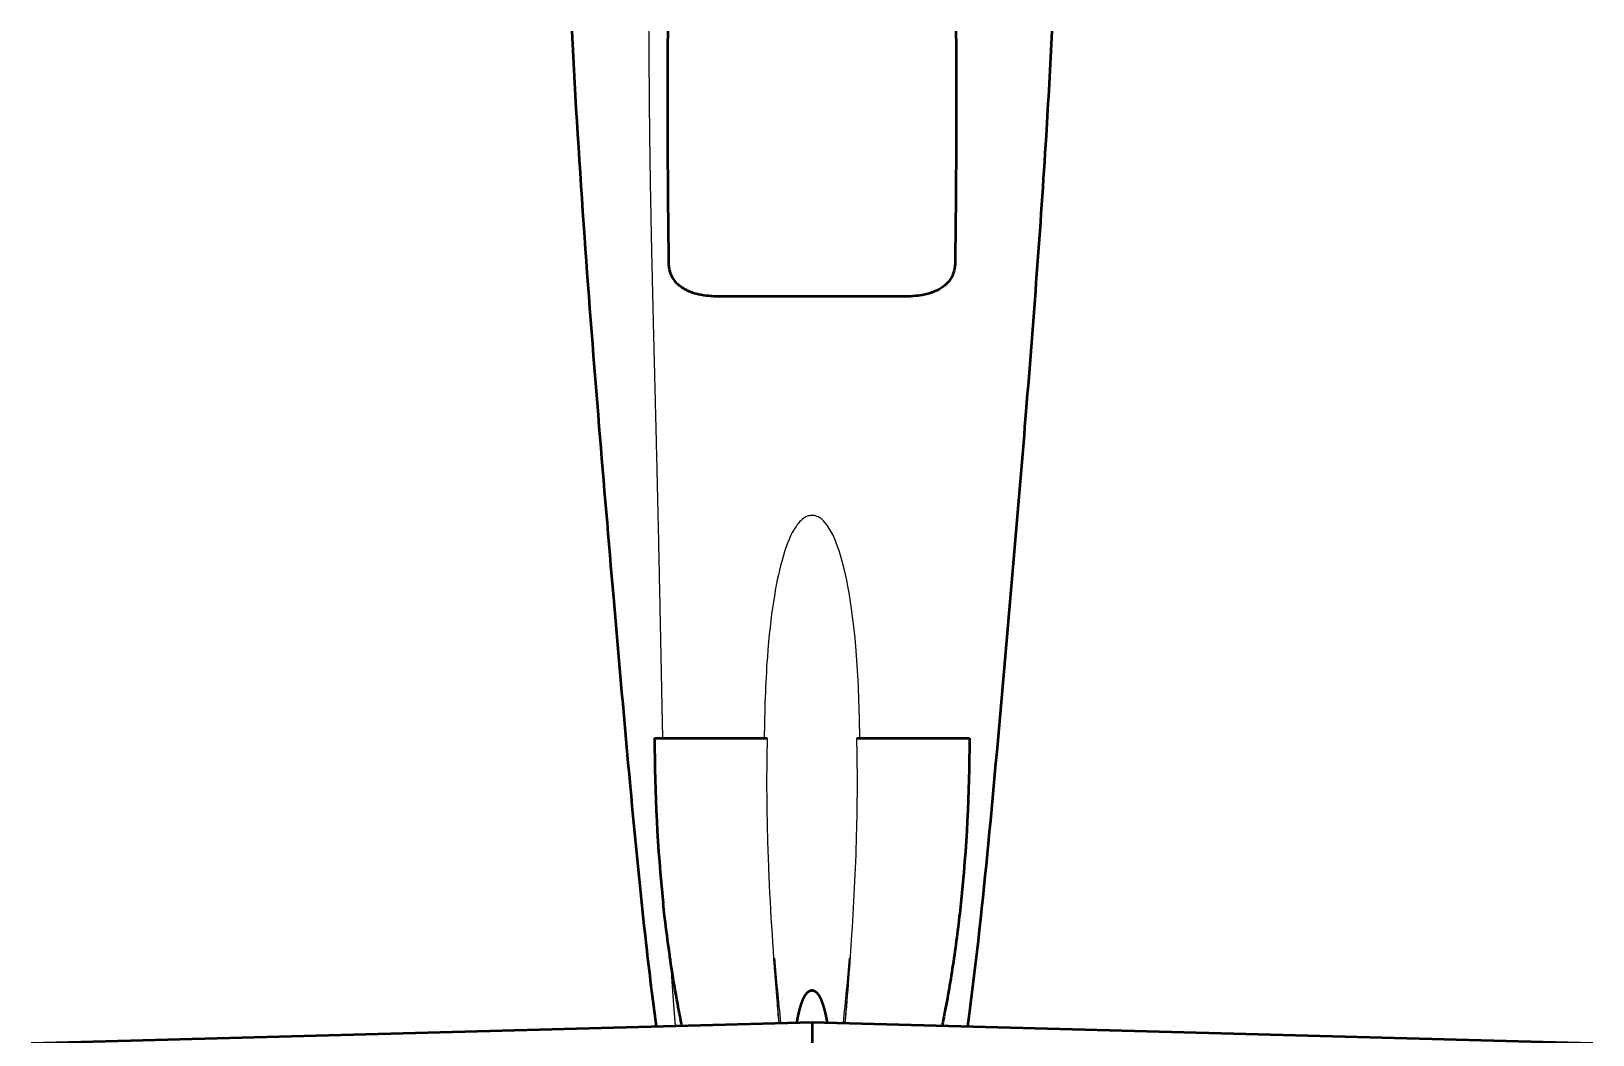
# Model space of a CAD drawing. Header units: inches. Extents: x 0.6 to 59.7, y 1.8 to 21.1.
# Drawn here: x 13.76 to 20.26, y 4.46 to 8.65 of the extents above; entities that cross this region are included whole.
import ezdxf

# ---------------------------------------------------------------- set-up
doc = ezdxf.new("R2010")
doc.units = ezdxf.units.IN
doc.header["$LTSCALE"] = 0.75
doc.header["$MEASUREMENT"] = 0
doc.layers.add('Visible', color=7, linetype='Continuous', lineweight=50)
doc.layers.add('Visible Narrow', color=7, linetype='Continuous', lineweight=25)

msp = doc.modelspace()

# ---------------------------------------------------------------- linework, layer by layer
at = {"layer": 'Visible', "extrusion": (-1e-16, 1, 0)}
for p, q in [((13.7561, 4.4274, 3.8626), (17.01, 4.5146, 3.8626)), ((17.01, 4.5146, 3.8626), (20.2638, 4.4274, 3.8626))]:
    msp.add_line(p, q, dxfattribs=at)
for centre, start, end in [((-17.0035, 0.2129, 5.6992), 0, 73.91805), ((-17.0164, 0.2129, 5.6992), 106.08195, 180)]:
    msp.add_arc(centre, 0.6497, start, end, dxfattribs=at)
at = {"layer": 'Visible'}
for points, degree, knots in [([(16.3622, 4.4972, -0.0819), (16.3467, 4.6095, -0.1026), (16.3329, 4.7221, -0.1233), (16.2951, 5.0554, -0.1838), (16.2738, 5.2767, -0.2228), (16.2293, 5.7601, -0.2977), (16.2064, 6.0228, -0.3313), (16.1632, 6.5233, -0.3808), (16.1431, 6.761, -0.3984), (16.1021, 7.262, -0.4275), (16.0815, 7.5254, -0.4383), (16.0425, 8.075, -0.4567), (16.0246, 8.3614, -0.4642), (16.01, 8.6479, -0.4707)], 3, [21.153031, 21.153031, 21.153031, 21.153031, 29.058446, 29.058446, 44.52878, 44.52878, 62.745225, 62.745225, 79.145163, 79.145163, 97.27485, 97.27485, 116.955981, 116.955981, 116.955981, 116.955981]), ([(18.01, 8.6479, -0.4707), (18.0025, 8.5023, -0.4674), (17.9943, 8.3568, -0.4638), (17.9615, 7.8278, -0.4493), (17.9325, 7.4447, -0.437), (17.8734, 6.7158, -0.3967), (17.8437, 6.3698, -0.3696), (17.7912, 5.7695, -0.2991), (17.7687, 5.5144, -0.2613), (17.7207, 5.0191, -0.1781), (17.6955, 4.7785, -0.1336), (17.6615, 4.5249, -0.087), (17.6596, 4.5111, -0.0845), (17.6577, 4.4972, -0.0819)], 3, [0, 0, 0, 0, 10.000169, 10.000169, 36.356886, 36.356886, 60.225144, 60.225144, 77.964805, 77.964805, 94.824751, 94.824751, 95.80055, 95.80055, 95.80055, 95.80055]), ([(16.6325, 7.5412, 0.4626), (16.6106, 7.5412, 0.4531), (16.5901, 7.5422, 0.4431), (16.5378, 7.5485, 0.4156), (16.5112, 7.556, 0.3991), (16.4739, 7.5739, 0.3742), (16.4595, 7.5836, 0.3639), (16.4386, 7.6049, 0.3484), (16.4311, 7.6152, 0.3425), (16.4201, 7.6377, 0.3339), (16.4164, 7.6495, 0.331), (16.4143, 7.6661, 0.3295), (16.414, 7.6704, 0.3293), (16.4139, 7.6746, 0.3293)], 3, [-22.267519, -22.267519, -22.267519, -22.267519, -21.400667, -21.400667, -19.925094, -19.925094, -18.878948, -18.878948, -18.127816, -18.127816, -17.428348, -17.428348, -17.188892, -17.188892, -17.188892, -17.188892]), ([(16.6325, 7.5412, 0.4626), (16.6106, 7.5412, 0.4531), (16.5901, 7.5422, 0.4431), (16.5378, 7.5485, 0.4156), (16.5112, 7.556, 0.3991), (16.4739, 7.5739, 0.3742), (16.4595, 7.5836, 0.3639), (16.4386, 7.6049, 0.3484), (16.4311, 7.6152, 0.3425), (16.4201, 7.6377, 0.3339), (16.4164, 7.6495, 0.331), (16.4143, 7.6661, 0.3295), (16.414, 7.6704, 0.3293), (16.4139, 7.6746, 0.3293)], 3, [-22.267519, -22.267519, -22.267519, -22.267519, -21.400667, -21.400667, -19.925094, -19.925094, -18.878948, -18.878948, -18.127816, -18.127816, -17.428348, -17.428348, -17.188892, -17.188892, -17.188892, -17.188892]), ([(17.606, 7.6746, 0.3293), (17.606, 7.6719, 0.3293), (17.6058, 7.6692, 0.3293), (17.6046, 7.6547, 0.3302), (17.6017, 7.6435, 0.3325), (17.5974, 7.6332, 0.3358), (17.5951, 7.6277, 0.3376), (17.5924, 7.6225, 0.3397), (17.581, 7.6037, 0.3486), (17.5693, 7.5911, 0.3575), (17.5327, 7.5651, 0.3835), (17.5048, 7.5539, 0.4022), (17.4447, 7.5432, 0.4358), (17.4175, 7.5412, 0.4495), (17.3874, 7.5412, 0.4626)], 3, [-0.982501, -0.982501, -0.982501, -0.982501, -0.80284, -0.80284, 0, 0, 0, 0.424325, 0.424325, 1.627253, 1.627253, 3.329986, 3.329986, 4.508682, 4.508682, 4.508682, 4.508682]), ([(17.606, 7.6746, 0.3293), (17.606, 7.6719, 0.3293), (17.6058, 7.6692, 0.3293), (17.6046, 7.6547, 0.3302), (17.6017, 7.6435, 0.3325), (17.5974, 7.6332, 0.3358), (17.5951, 7.6277, 0.3376), (17.5924, 7.6225, 0.3397), (17.581, 7.6037, 0.3486), (17.5693, 7.5911, 0.3575), (17.5327, 7.5651, 0.3835), (17.5048, 7.5539, 0.4022), (17.4447, 7.5432, 0.4358), (17.4175, 7.5412, 0.4495), (17.3874, 7.5412, 0.4626)], 3, [-0.982501, -0.982501, -0.982501, -0.982501, -0.80284, -0.80284, 0, 0, 0, 0.424325, 0.424325, 1.627253, 1.627253, 3.329986, 3.329986, 4.508682, 4.508682, 4.508682, 4.508682]), ([(16.4206, 4.7687, 0.2626), (16.4193, 4.7772, 0.2614), (16.4181, 4.7858, 0.2603), (16.4064, 4.8667, 0.2495), (16.3974, 4.9385, 0.2407), (16.3896, 5.0115, 0.2332)], 3, [-5.66683, -5.66683, -5.66683, -5.66683, -5.063049, -5.063049, -0.000001, -0.000001, -0.000001, -0.000001]), ([(17.6303, 5.0115, 0.2332), (17.6221, 4.9343, 0.2411), (17.6125, 4.8585, 0.2506), (17.5896, 4.7023, 0.2715), (17.578, 4.6336, 0.2818), (17.5603, 4.5403, 0.2971), (17.5563, 4.5201, 0.3005), (17.5523, 4.5, 0.304)], 3, [-33.215446, -33.215446, -33.215446, -33.215446, -29.565549, -29.565549, -25.756599, -25.756599, -24.699185, -24.699185, -24.699185, -24.699185]), ([(16.4677, 4.5, 0.3039), (16.4657, 4.5097, 0.3023), (16.4638, 4.5195, 0.3006), (16.4619, 4.5292, 0.299), (16.4567, 4.5556, 0.2946), (16.4517, 4.5822, 0.2902), (16.447, 4.6084, 0.2861), (16.4374, 4.6613, 0.2777), (16.4288, 4.7135, 0.27), (16.4206, 4.7687, 0.2626)], 3, [-12.270993, -12.270993, -12.270993, -12.270993, -11.550691, -11.550691, -11.550691, -9.603361, -9.603361, -9.603361, -5.66683, -5.66683, -5.66683, -5.66683]), ([(16.9472, 4.5129, 3.8626), (16.9474, 4.5136, 3.8626), (16.9476, 4.5152, 3.8626), (16.948, 4.5175, 3.8626), (16.9485, 4.5205, 3.8626), (16.9492, 4.5243, 3.8626), (16.9499, 4.5281, 3.8626), (16.9506, 4.5318, 3.8626), (16.9514, 4.5355, 3.8626), (16.9521, 4.5392, 3.8626), (16.9529, 4.5428, 3.8626), (16.9536, 4.5465, 3.8626), (16.9544, 4.5501, 3.8626), (16.9553, 4.5536, 3.8626), (16.9561, 4.5571, 3.8626), (16.9569, 4.5606, 3.8626), (16.9578, 4.5641, 3.8626), (16.9587, 4.5675, 3.8626), (16.9596, 4.5709, 3.8626), (16.9605, 4.5742, 3.8626), (16.9615, 4.5775, 3.8626), (16.9624, 4.5808, 3.8626), (16.9634, 4.584, 3.8626), (16.9644, 4.5872, 3.8626), (16.9654, 4.5903, 3.8626), (16.9665, 4.5934, 3.8626), (16.9676, 4.5964, 3.8626), (16.9687, 4.5994, 3.8626), (16.9698, 4.6023, 3.8626), (16.971, 4.6052, 3.8626), (16.9722, 4.6081, 3.8626), (16.9734, 4.6108, 3.8626), (16.9746, 4.6135, 3.8626), (16.9759, 4.6162, 3.8626), (16.9772, 4.6188, 3.8626), (16.9785, 4.6213, 3.8626), (16.9799, 4.6237, 3.8626), (16.9813, 4.6261, 3.8626), (16.9827, 4.6284, 3.8626), (16.9842, 4.6306, 3.8626), (16.9858, 4.6327, 3.8626), (16.9873, 4.6347, 3.8626), (16.9889, 4.6366, 3.8626), (16.9906, 4.6384, 3.8626), (16.9923, 4.6401, 3.8626), (16.9941, 4.6416, 3.8626), (16.9959, 4.643, 3.8626), (16.9978, 4.6443, 3.8626), (16.9997, 4.6454, 3.8626), (17.0017, 4.6463, 3.8626), (17.0037, 4.647, 3.8626), (17.0058, 4.6475, 3.8626), (17.0079, 4.6478, 3.8626), (17.01, 4.6479, 3.8626), (17.0121, 4.6478, 3.8626), (17.0142, 4.6475, 3.8626), (17.0162, 4.647, 3.8626), (17.0182, 4.6463, 3.8626), (17.0202, 4.6454, 3.8626), (17.0221, 4.6443, 3.8626), (17.024, 4.643, 3.8626), (17.0258, 4.6416, 3.8626), (17.0276, 4.6401, 3.8626), (17.0293, 4.6384, 3.8626), (17.031, 4.6366, 3.8626), (17.0326, 4.6347, 3.8626), (17.0342, 4.6327, 3.8626), (17.0357, 4.6306, 3.8626), (17.0372, 4.6284, 3.8626), (17.0386, 4.6261, 3.8626), (17.04, 4.6237, 3.8626), (17.0414, 4.6213, 3.8626), (17.0428, 4.6188, 3.8626), (17.0441, 4.6162, 3.8626), (17.0453, 4.6135, 3.8626), (17.0466, 4.6108, 3.8626), (17.0478, 4.6081, 3.8626), (17.049, 4.6052, 3.8626), (17.0501, 4.6023, 3.8626), (17.0512, 4.5994, 3.8626), (17.0523, 4.5964, 3.8626), (17.0534, 4.5934, 3.8626), (17.0545, 4.5903, 3.8626), (17.0555, 4.5872, 3.8626), (17.0565, 4.584, 3.8626), (17.0575, 4.5808, 3.8626), (17.0585, 4.5775, 3.8626), (17.0594, 4.5742, 3.8626), (17.0603, 4.5709, 3.8626), (17.0612, 4.5675, 3.8626), (17.0621, 4.5641, 3.8626), (17.063, 4.5606, 3.8626), (17.0638, 4.5571, 3.8626), (17.0647, 4.5536, 3.8626), (17.0655, 4.5501, 3.8626), (17.0663, 4.5465, 3.8626), (17.0671, 4.5428, 3.8626), (17.0678, 4.5392, 3.8626), (17.0686, 4.5355, 3.8626), (17.0693, 4.5318, 3.8626), (17.07, 4.5281, 3.8626), (17.0707, 4.5243, 3.8626), (17.0714, 4.5205, 3.8626), (17.0719, 4.5175, 3.8626), (17.0723, 4.5152, 3.8626), (17.0726, 4.5136, 3.8626), (17.0727, 4.5129, 3.8626)], 5, [0.4215718, 0.4215718, 0.4215718, 0.4215718, 0.4215718, 0.4215718, 0.4230769, 0.4246154, 0.4261538, 0.4276923, 0.4292308, 0.4307692, 0.4323077, 0.4338462, 0.4353846, 0.4369231, 0.4384615, 0.44, 0.4415385, 0.4430769, 0.4446154, 0.4461538, 0.4476923, 0.4492308, 0.4507692, 0.4523077, 0.4538462, 0.4553846, 0.4569231, 0.4584615, 0.46, 0.4615385, 0.4630769, 0.4646154, 0.4661538, 0.4676923, 0.4692308, 0.4707692, 0.4723077, 0.4738462, 0.4753846, 0.4769231, 0.4784615, 0.48, 0.4815385, 0.4830769, 0.4846154, 0.4861538, 0.4876923, 0.4892308, 0.4907692, 0.4923077, 0.4938462, 0.4953846, 0.4969231, 0.4984615, 0.5, 0.5015385, 0.5030769, 0.5046154, 0.5061538, 0.5076923, 0.5092308, 0.5107692, 0.5123077, 0.5138462, 0.5153846, 0.5169231, 0.5184615, 0.52, 0.5215385, 0.5230769, 0.5246154, 0.5261538, 0.5276923, 0.5292308, 0.5307692, 0.5323077, 0.5338462, 0.5353846, 0.5369231, 0.5384615, 0.54, 0.5415385, 0.5430769, 0.5446154, 0.5461538, 0.5476923, 0.5492308, 0.5507692, 0.5523077, 0.5538462, 0.5553846, 0.5569231, 0.5584615, 0.56, 0.5615385, 0.5630769, 0.5646154, 0.5661538, 0.5676923, 0.5692308, 0.5707692, 0.5723077, 0.5738462, 0.5753846, 0.5769231, 0.5784282, 0.5784282, 0.5784282, 0.5784282, 0.5784282, 0.5784282])]:
    msp.add_open_spline(points, degree=degree, knots=knots, dxfattribs=at)
for points in [[(16.4139, 7.6746, 0.3293), (16.4093, 8.0077, 0.3293), (16.4071, 8.3151, 0.3293), (16.41, 8.6479, 0.3293)], [(16.4139, 7.6746, 0.3293), (16.4093, 8.0077, 0.3293), (16.4071, 8.3151, 0.3293), (16.41, 8.6479, 0.3293)], [(17.61, 8.6479, 0.3293), (17.6128, 8.3151, 0.3293), (17.6106, 8.0077, 0.3293), (17.606, 7.6746, 0.3293)], [(17.61, 8.6479, 0.3293), (17.6128, 8.3151, 0.3293), (17.6106, 8.0077, 0.3293), (17.606, 7.6746, 0.3293)]]:
    msp.add_open_spline(points, degree=3, dxfattribs=at)
at = {"layer": 'Visible', "extrusion": (0, 1, -6.662e-13)}
msp.add_open_spline([(17.3874, 7.5412, 0.4626), (17.3253, 7.5412, 0.4896), (17.2602, 7.5412, 0.5098), (17.1233, 7.5412, 0.5367), (17.0516, 7.5412, 0.5426), (16.8602, 7.5412, 0.5365), (16.742, 7.5412, 0.5102), (16.6325, 7.5412, 0.4626)], degree=3, knots=[-17.86377, -17.86377, -17.86377, -17.86377, -13.222026, -13.222026, -8.317161, -8.317161, -0.124512, -0.124512, -0.124512, -0.124512], dxfattribs=at)
msp.add_open_spline([(17.3874, 7.5412, 0.4626), (17.3253, 7.5412, 0.4896), (17.2602, 7.5412, 0.5098), (17.1233, 7.5412, 0.5367), (17.0516, 7.5412, 0.5426), (16.8602, 7.5412, 0.5365), (16.742, 7.5412, 0.5102), (16.6325, 7.5412, 0.4626)], degree=3, knots=[-17.86377, -17.86377, -17.86377, -17.86377, -13.222026, -13.222026, -8.317161, -8.317161, -0.124512, -0.124512, -0.124512, -0.124512], dxfattribs=at)
at = {"layer": 'Visible', "extrusion": (-0.492579, 0, 0.870268)}
msp.add_open_spline([(16.3538, 5.6992, 0.2129), (16.3538, 5.4699, 0.2129), (16.3657, 5.2407, 0.2197), (16.3896, 5.0115, 0.2332)], degree=3, dxfattribs=at)
at = {"layer": 'Visible', "extrusion": (-0.492579, 0, -0.870268)}
msp.add_open_spline([(17.6661, 5.6992, 0.2129), (17.6661, 5.4699, 0.2129), (17.6542, 5.2407, 0.2197), (17.6303, 5.0115, 0.2332)], degree=3, dxfattribs=at)
at = {"layer": 'Visible', "extrusion": (1, 0, 0)}
msp.add_open_spline([(17.01, 4.5146, 3.8626), (17.01, 4.5146, 3.8631), (17.01, 4.5145, 3.8643), (17.01, 4.5144, 3.866), (17.01, 4.5141, 3.8682), (17.01, 4.5134, 3.871), (17.01, 4.5124, 3.8737), (17.01, 4.5112, 3.8763), (17.01, 4.5097, 3.8789), (17.01, 4.508, 3.8814), (17.01, 4.5062, 3.8838), (17.01, 4.5041, 3.8862), (17.01, 4.5018, 3.8885), (17.01, 4.4994, 3.8907), (17.01, 4.4969, 3.8929), (17.01, 4.4942, 3.895), (17.01, 4.4914, 3.897), (17.01, 4.4884, 3.899), (17.01, 4.4854, 3.901), (17.01, 4.4822, 3.9029), (17.01, 4.4789, 3.9047), (17.01, 4.4755, 3.9065), (17.01, 4.4721, 3.9082), (17.01, 4.4685, 3.9099), (17.01, 4.4649, 3.9116), (17.01, 4.4612, 3.9132), (17.01, 4.4574, 3.9148), (17.01, 4.4536, 3.9163), (17.01, 4.4496, 3.9178), (17.01, 4.4456, 3.9193), (17.01, 4.4416, 3.9208), (17.01, 4.4374, 3.9222), (17.01, 4.4332, 3.9235), (17.01, 4.429, 3.9249), (17.01, 4.4247, 3.9262), (17.01, 4.4203, 3.9275), (17.01, 4.4159, 3.9288), (17.01, 4.4114, 3.93), (17.01, 4.4069, 3.9312), (17.01, 4.4023, 3.9324), (17.01, 4.3977, 3.9336), (17.01, 4.393, 3.9347), (17.01, 4.3883, 3.9358), (17.01, 4.3836, 3.9369), (17.01, 4.3788, 3.938), (17.01, 4.3739, 3.939), (17.01, 4.369, 3.94), (17.01, 4.3641, 3.941), (17.01, 4.3591, 3.942), (17.01, 4.3541, 3.9429), (17.01, 4.3491, 3.9439), (17.01, 4.344, 3.9448), (17.01, 4.3389, 3.9457), (17.01, 4.3337, 3.9465), (17.01, 4.3285, 3.9474), (17.01, 4.3233, 3.9482), (17.01, 4.3181, 3.949), (17.01, 4.3128, 3.9498), (17.01, 4.3074, 3.9506), (17.01, 4.3021, 3.9514), (17.01, 4.2967, 3.9521), (17.01, 4.2913, 3.9528), (17.01, 4.2858, 3.9535), (17.01, 4.2804, 3.9542), (17.01, 4.2749, 3.9549), (17.01, 4.2693, 3.9555), (17.01, 4.2638, 3.9561), (17.01, 4.2582, 3.9568), (17.01, 4.2526, 3.9574), (17.01, 4.2469, 3.9579), (17.01, 4.2413, 3.9585), (17.01, 4.2356, 3.9591), (17.01, 4.2299, 3.9596), (17.01, 4.2241, 3.9601), (17.01, 4.2184, 3.9606), (17.01, 4.2126, 3.9611), (17.01, 4.2068, 3.9616), (17.01, 4.201, 3.962), (17.01, 4.1951, 3.9625), (17.01, 4.1892, 3.9629), (17.01, 4.1833, 3.9633), (17.01, 4.1774, 3.9637), (17.01, 4.1715, 3.9641), (17.01, 4.1655, 3.9645), (17.01, 4.1595, 3.9648), (17.01, 4.1536, 3.9652), (17.01, 4.1475, 3.9655), (17.01, 4.1415, 3.9658), (17.01, 4.1355, 3.9661), (17.01, 4.1294, 3.9664), (17.01, 4.1233, 3.9667), (17.01, 4.1172, 3.967), (17.01, 4.1111, 3.9672), (17.01, 4.1049, 3.9674), (17.01, 4.0988, 3.9677), (17.01, 4.0926, 3.9679), (17.01, 4.0864, 3.9681), (17.01, 4.0802, 3.9683), (17.01, 4.074, 3.9684), (17.01, 4.0678, 3.9686), (17.01, 4.0615, 3.9687), (17.01, 4.0552, 3.9689), (17.01, 4.049, 3.969), (17.01, 4.0427, 3.9691), (17.01, 4.0364, 3.9692), (17.01, 4.0301, 3.9693), (17.01, 4.0237, 3.9694), (17.01, 4.0174, 3.9695), (17.01, 4.011, 3.9695), (17.01, 4.0047, 3.9696), (17.01, 3.9983, 3.9696), (17.01, 3.9919, 3.9696), (17.01, 3.9855, 3.9697), (17.01, 3.9791, 3.9697), (17.01, 3.9726, 3.9697), (17.01, 3.9662, 3.9696), (17.01, 3.9598, 3.9696), (17.01, 3.9533, 3.9696), (17.01, 3.9468, 3.9695), (17.01, 3.9404, 3.9695), (17.01, 3.9339, 3.9694), (17.01, 3.9274, 3.9693), (17.01, 3.9209, 3.9692), (17.01, 3.9144, 3.9691), (17.01, 3.9078, 3.969), (17.01, 3.9013, 3.9689), (17.01, 3.8948, 3.9688), (17.01, 3.8882, 3.9687), (17.01, 3.8817, 3.9685), (17.01, 3.8751, 3.9684), (17.01, 3.8685, 3.9682), (17.01, 3.8619, 3.9681), (17.01, 3.8554, 3.9679), (17.01, 3.8488, 3.9677), (17.01, 3.8422, 3.9675), (17.01, 3.8356, 3.9673), (17.01, 3.829, 3.9671), (17.01, 3.8223, 3.9669), (17.01, 3.8157, 3.9666), (17.01, 3.8091, 3.9664), (17.01, 3.8025, 3.9662), (17.01, 3.7958, 3.9659), (17.01, 3.7892, 3.9657), (17.01, 3.7825, 3.9654), (17.01, 3.7759, 3.9651), (17.01, 3.7692, 3.9648), (17.01, 3.7626, 3.9646), (17.01, 3.7559, 3.9643), (17.01, 3.7492, 3.964), (17.01, 3.7426, 3.9637), (17.01, 3.7359, 3.9633), (17.01, 3.7292, 3.963), (17.01, 3.7225, 3.9627), (17.01, 3.7159, 3.9624), (17.01, 3.7092, 3.962), (17.01, 3.7025, 3.9617), (17.01, 3.6958, 3.9613), (17.01, 3.6891, 3.9609), (17.01, 3.6824, 3.9606), (17.01, 3.6757, 3.9602), (17.01, 3.669, 3.9598), (17.01, 3.6623, 3.9594), (17.01, 3.6556, 3.959), (17.01, 3.6489, 3.9587), (17.01, 3.6422, 3.9582), (17.01, 3.6355, 3.9578), (17.01, 3.6288, 3.9574), (17.01, 3.6221, 3.957), (17.01, 3.6154, 3.9566), (17.01, 3.6087, 3.9561), (17.01, 3.602, 3.9557), (17.01, 3.5953, 3.9553), (17.01, 3.5886, 3.9548), (17.01, 3.5819, 3.9544), (17.01, 3.5752, 3.9539), (17.01, 3.5686, 3.9534), (17.01, 3.5619, 3.953), (17.01, 3.5552, 3.9525), (17.01, 3.5485, 3.952), (17.01, 3.5418, 3.9516), (17.01, 3.5351, 3.9511), (17.01, 3.5284, 3.9506), (17.01, 3.5218, 3.9501), (17.01, 3.5151, 3.9496), (17.01, 3.5084, 3.9491), (17.01, 3.5018, 3.9486), (17.01, 3.4951, 3.9481), (17.01, 3.4884, 3.9475), (17.01, 3.4818, 3.947), (17.01, 3.4751, 3.9465), (17.01, 3.4685, 3.946), (17.01, 3.4618, 3.9454), (17.01, 3.4552, 3.9449), (17.01, 3.4486, 3.9444), (17.01, 3.4419, 3.9438), (17.01, 3.4353, 3.9433), (17.01, 3.4287, 3.9427), (17.01, 3.4221, 3.9422), (17.01, 3.4155, 3.9416), (17.01, 3.4089, 3.941), (17.01, 3.4023, 3.9405), (17.01, 3.3957, 3.9399), (17.01, 3.3891, 3.9393), (17.01, 3.3825, 3.9388), (17.01, 3.376, 3.9382), (17.01, 3.3694, 3.9376), (17.01, 3.3629, 3.937), (17.01, 3.3563, 3.9364), (17.01, 3.3498, 3.9358), (17.01, 3.3433, 3.9352), (17.01, 3.3368, 3.9347), (17.01, 3.3302, 3.9341), (17.01, 3.3237, 3.9335), (17.01, 3.3173, 3.9329), (17.01, 3.3108, 3.9322), (17.01, 3.3043, 3.9316), (17.01, 3.2978, 3.931), (17.01, 3.2914, 3.9304), (17.01, 3.286, 3.9299), (17.01, 3.2819, 3.9295), (17.01, 3.2791, 3.9292), (17.01, 3.2776, 3.9291), (17.01, 3.2774, 3.9291)], degree=5, knots=[-0.5, -0.5, -0.5, -0.5, -0.5, -0.5, -0.4984615, -0.4969231, -0.4953846, -0.4938462, -0.4923077, -0.4907692, -0.4892308, -0.4876923, -0.4861538, -0.4846154, -0.4830769, -0.4815385, -0.48, -0.4784615, -0.4769231, -0.4753846, -0.4738462, -0.4723077, -0.4707692, -0.4692308, -0.4676923, -0.4661538, -0.4646154, -0.4630769, -0.4615385, -0.46, -0.4584615, -0.4569231, -0.4553846, -0.4538462, -0.4523077, -0.4507692, -0.4492308, -0.4476923, -0.4461538, -0.4446154, -0.4430769, -0.4415385, -0.44, -0.4384615, -0.4369231, -0.4353846, -0.4338462, -0.4323077, -0.4307692, -0.4292308, -0.4276923, -0.4261538, -0.4246154, -0.4230769, -0.4215385, -0.42, -0.4184615, -0.4169231, -0.4153846, -0.4138462, -0.4123077, -0.4107692, -0.4092308, -0.4076923, -0.4061538, -0.4046154, -0.4030769, -0.4015385, -0.4, -0.3984615, -0.3969231, -0.3953846, -0.3938462, -0.3923077, -0.3907692, -0.3892308, -0.3876923, -0.3861538, -0.3846154, -0.3830769, -0.3815385, -0.38, -0.3784615, -0.3769231, -0.3753846, -0.3738462, -0.3723077, -0.3707692, -0.3692308, -0.3676923, -0.3661538, -0.3646154, -0.3630769, -0.3615385, -0.36, -0.3584615, -0.3569231, -0.3553846, -0.3538462, -0.3523077, -0.3507692, -0.3492308, -0.3476923, -0.3461538, -0.3446154, -0.3430769, -0.3415385, -0.34, -0.3384615, -0.3369231, -0.3353846, -0.3338462, -0.3323077, -0.3307692, -0.3292308, -0.3276923, -0.3261538, -0.3246154, -0.3230769, -0.3215385, -0.32, -0.3184615, -0.3169231, -0.3153846, -0.3138462, -0.3123077, -0.3107692, -0.3092308, -0.3076923, -0.3061538, -0.3046154, -0.3030769, -0.3015385, -0.3, -0.2984615, -0.2969231, -0.2953846, -0.2938462, -0.2923077, -0.2907692, -0.2892308, -0.2876923, -0.2861538, -0.2846154, -0.2830769, -0.2815385, -0.28, -0.2784615, -0.2769231, -0.2753846, -0.2738462, -0.2723077, -0.2707692, -0.2692308, -0.2676923, -0.2661538, -0.2646154, -0.2630769, -0.2615385, -0.26, -0.2584615, -0.2569231, -0.2553846, -0.2538462, -0.2523077, -0.2507692, -0.2492308, -0.2476923, -0.2461538, -0.2446154, -0.2430769, -0.2415385, -0.24, -0.2384615, -0.2369231, -0.2353846, -0.2338462, -0.2323077, -0.2307692, -0.2292308, -0.2276923, -0.2261538, -0.2246154, -0.2230769, -0.2215385, -0.22, -0.2184615, -0.2169231, -0.2153846, -0.2138462, -0.2123077, -0.2107692, -0.2092308, -0.2076923, -0.2061538, -0.2046154, -0.2030769, -0.2015385, -0.2, -0.1984615, -0.1969231, -0.1953846, -0.1938462, -0.1923077, -0.1907692, -0.1892308, -0.1876923, -0.1861538, -0.1846154, -0.1830769, -0.1815385, -0.18, -0.1784615, -0.1769231, -0.1753846, -0.1738462, -0.1723077, -0.1707692, -0.1692308, -0.1676923, -0.1661538, -0.1658872, -0.1658872, -0.1658872, -0.1658872, -0.1658872, -0.1658872], dxfattribs=at)
at = {"layer": 'Visible Narrow'}
for points, degree, knots in [([(16.3301, 8.6479, 0.2626), (16.3301, 8.539, 0.2626), (16.331, 8.3212, 0.2626), (16.3349, 7.9947, 0.2626), (16.3444, 7.5586, 0.2626), (16.3591, 7.0061, 0.2626), (16.3705, 6.5237, 0.2626), (16.3779, 6.1457, 0.2626), (16.3831, 5.8797, 0.2626), (16.3863, 5.7304, 0.2626), (16.387, 5.6992, 0.2626)], 5, [0, 0, 0, 0, 0, 0, 0.1, 0.2, 0.3, 0.4, 0.5, 0.526365, 0.526365, 0.526365, 0.526365, 0.526365, 0.526365]), ([(17.2089, 5.6992, 0.5533), (17.2089, 5.7018, 0.5532), (17.2089, 5.7044, 0.5532), (17.2078, 5.8192, 0.5521), (17.2039, 5.9333, 0.5514), (17.1802, 6.2481, 0.5519), (17.153, 6.3916, 0.5548), (17.1088, 6.5231, 0.5581), (17.0896, 6.5699, 0.5595), (17.0556, 6.6085, 0.5608), (17.0462, 6.6168, 0.5611), (17.0288, 6.6256, 0.5615), (17.0218, 6.6277, 0.5615), (17.0075, 6.6289, 0.5616), (17.0007, 6.6281, 0.5616), (16.985, 6.6233, 0.5614), (16.9769, 6.6184, 0.5612), (16.9556, 6.6009, 0.5605), (16.9417, 6.5829, 0.5599), (16.909, 6.5203, 0.558), (16.8944, 6.4759, 0.5569), (16.8584, 6.3437, 0.554), (16.8368, 6.2129, 0.5518), (16.8158, 5.9274, 0.5514), (16.812, 5.813, 0.5521), (16.811, 5.6992, 0.5533)], 3, [26.648331, 26.648331, 26.648331, 26.648331, 26.736374, 26.736374, 30.540625, 30.540625, 37.542867, 37.542867, 40.447665, 40.447665, 41.34055, 41.34055, 41.888901, 41.888901, 42.405068, 42.405068, 43.096936, 43.096936, 44.451044, 44.451044, 46.316417, 46.316417, 50.690759, 50.690759, 53.414967, 53.414967, 53.414967, 53.414967]), ([(16.8235, 5.6992, 0.8372), (16.8209, 5.6099, 0.8364), (16.8204, 5.5198, 0.8346), (16.8224, 5.3392, 0.8288), (16.825, 5.2472, 0.8248), (16.8363, 4.9731, 0.8095), (16.8485, 4.7893, 0.7949), (16.8657, 4.575, 0.7736), (16.8684, 4.543, 0.7703), (16.8711, 4.5108, 0.7669)], 3, [-12.457983, -12.457983, -12.457983, -12.457983, -11.093569, -11.093569, -9.690322, -9.690322, -6.881161, -6.881161, -6.390464, -6.390464, -6.390464, -6.390464]), ([(17.1488, 4.5108, 0.7669), (17.1594, 4.6341, 0.78), (17.1688, 4.7575, 0.7915), (17.1859, 5.0282, 0.8127), (17.1931, 5.1765, 0.8218), (17.1997, 5.4484, 0.833), (17.2001, 5.5746, 0.8361), (17.1964, 5.6992, 0.8372)], 3, [-27.115035, -27.115035, -27.115035, -27.115035, -18.663982, -18.663982, -8.550734, -8.550734, 0, 0, 0, 0]), ([(16.4206, 4.7687, 0.2626), (16.4218, 4.7486, 0.2626), (16.4252, 4.6944, 0.2626), (16.4288, 4.6404, 0.2626), (16.4328, 4.5866, 0.2626), (16.437, 4.5329, 0.2626), (16.4399, 4.4993, 0.2626)], 5, [0.68296438, 0.68296438, 0.68296438, 0.68296438, 0.68296438, 0.68296438, 0.7, 0.72884135, 0.72884135, 0.72884135, 0.72884135, 0.72884135, 0.72884135])]:
    msp.add_open_spline(points, degree=degree, knots=knots, dxfattribs=at)
at = {"layer": 'Visible Narrow', "extrusion": (3.29208e-10, -0.924678, -0.38075)}
msp.add_open_spline([(16.853, 4.7812, 1.0626), (16.8612, 4.6952, 1.2714), (16.8699, 4.6042, 1.4925), (16.879, 4.5111, 1.7187)], degree=3, dxfattribs=at)
at = {"layer": 'Visible Narrow'}
for points in [[(16.8732, 4.5109, 1.0626), (16.8657, 4.6021, 1.0626), (16.8589, 4.6928, 1.0626), (16.853, 4.7812, 1.0626)], [(17.1669, 4.7812, 1.0626), (17.1611, 4.6939, 1.0626), (17.1544, 4.6033, 1.0626), (17.1467, 4.5109, 1.0626)], [(16.9472, 4.5129, 3.8626), (16.9682, 4.5134, 3.8626), (16.9891, 4.514, 3.8626), (17.01, 4.5146, 3.8626)], [(17.01, 4.5146, 3.8626), (17.0309, 4.514, 3.8626), (17.0518, 4.5134, 3.8626), (17.0727, 4.5129, 3.8626)]]:
    msp.add_open_spline(points, degree=3, dxfattribs=at)
at = {"layer": 'Visible Narrow', "extrusion": (-1.015e-10, 0.924678, 0.38075)}
msp.add_open_spline([(17.141, 4.5111, 1.7187), (17.15, 4.6042, 1.4925), (17.1587, 4.6952, 1.2714), (17.1669, 4.7812, 1.0626)], degree=3, dxfattribs=at)

doc.saveas('drawing.dxf')
